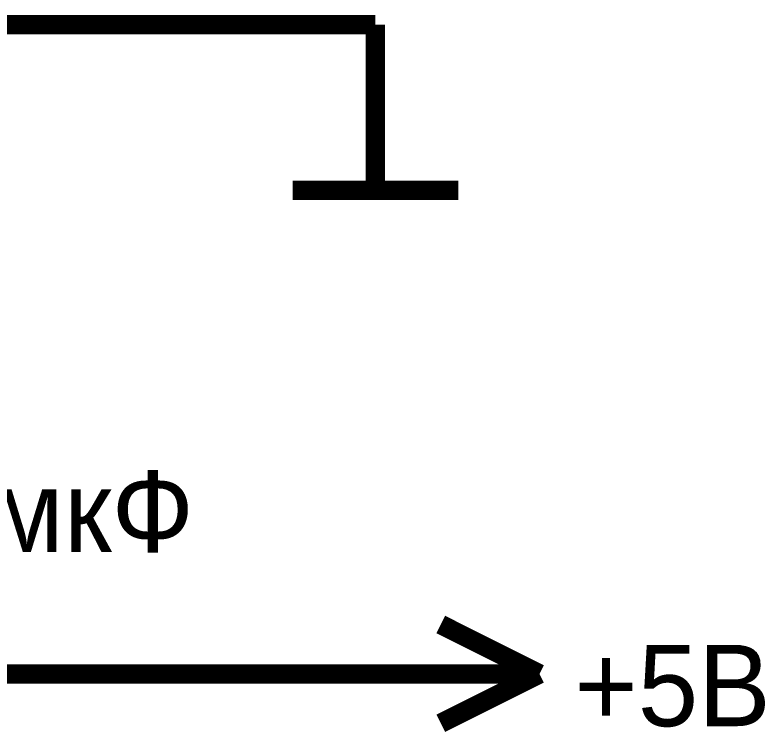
# Model space of a CAD drawing. Header units: inches. Extents: x 0 to 594, y 0 to 420.
# Drawn here: x 369.45 to 381.02, y 231.58 to 242.65 of the extents above; entities that cross this region are included whole.
import ezdxf

# ---------------------------------------------------------------- set-up
doc = ezdxf.new("R2010")
doc.units = ezdxf.units.IN
doc.layers.add('Sheet', color=255, linetype='Continuous')

msp = doc.modelspace()

# ---------------------------------------------------------------- linework, layer by layer
at = {"layer": 'Sheet'}
for points in [[(357.52, 242.499, 0.3, 0.3, 0), (365.001, 242.499, 0.3, 0.3, 0), (375.013, 242.499, 0.3, 0.3, 0)], [(375.013, 242.499, 0.3, 0.3, 0), (375.013, 239.946, 0.3, 0.3, 0)], [(373.736, 239.946, 0.3, 0.3, 0), (376.29, 239.946, 0.3, 0.3, 0)], [(377.544, 232.487, 0.3, 0.3, 0), (376.021, 233.249, 0.3, 0.3, 0)], [(357.52, 232.487, 0.3, 0.3, 0), (365.001, 232.487, 0.3, 0.3, 0), (375.013, 232.487, 0.3, 0.3, 0)], [(375.013, 232.487, 0.3, 0.3, 0), (377.544, 232.487, 0.3, 0.3, 0)], [(377.544, 232.487, 0.3, 0.3, 0), (376.021, 231.726, 0.3, 0.3, 0)]]:
    msp.add_lwpolyline(points, format="xyseb", dxfattribs=at)

# ---------------------------------------------------------------- texts
for s, p in [('0.1 мкФ', (366.255, 234.369)), ('+5В', (378.081, 231.681))]:
    msp.add_text(s, height=1.2543, dxfattribs=at).set_placement(p)

doc.saveas('drawing.dxf')
